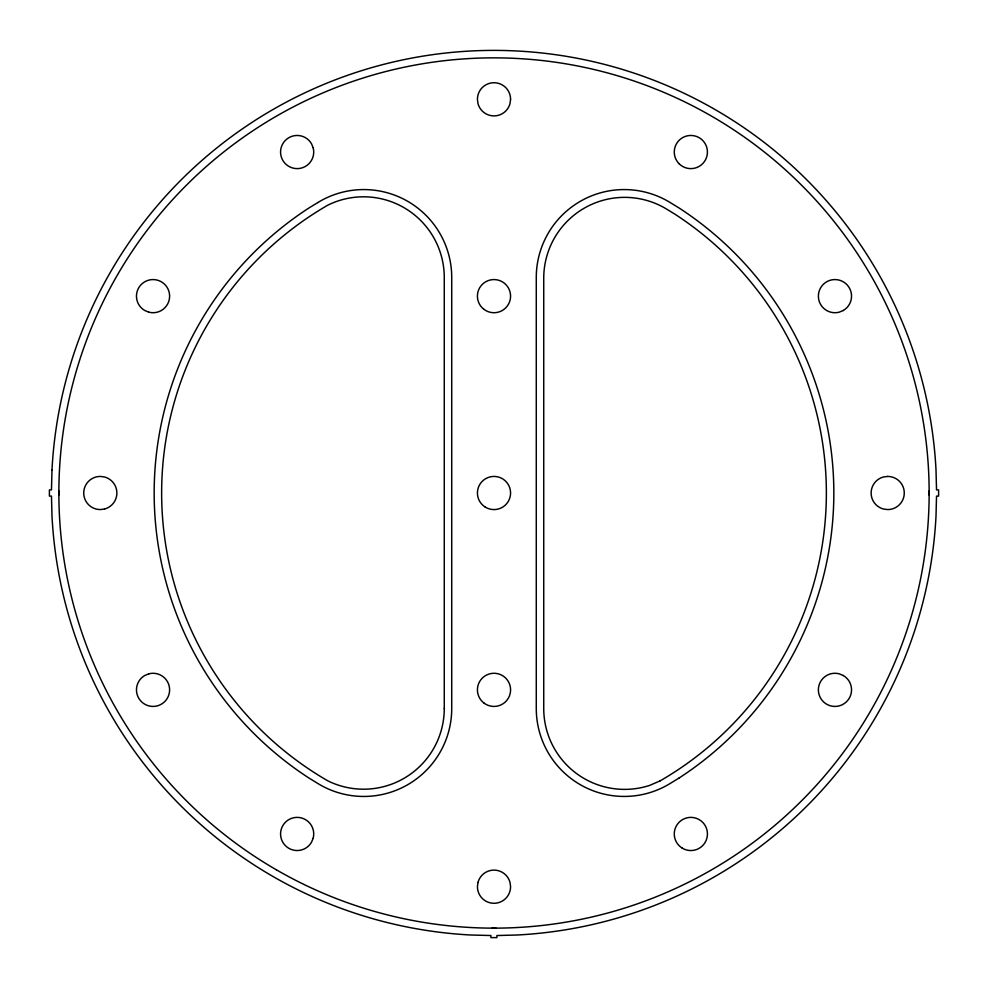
<?xml version="1.0" encoding="UTF-8"?>
<svg xmlns="http://www.w3.org/2000/svg" width="988" height="988" viewBox="0 0 988 988"><rect width="100%" height="100%" fill="white"/><g stroke="black" fill="none" stroke-linecap="round" stroke-linejoin="round"><path stroke-width="1.48" d="M491.925 928.164L496.075 928.164M929.152 490.925L929.152 495.074M58.848 490.925L58.848 495.074M51.994 469.843L51.475 489.9L49.4 489.9L49.4 496.112L51.475 496.112L51.994 516.168A442.612 442.612 0 0 0 470.831 935.006L490.888 935.525L490.888 937.612L496.902 937.612L496.902 935.537L517.169 935.006A442.612 442.612 0 0 0 936.007 516.168L936.525 496.112L938.6 496.112L938.6 489.9L936.525 489.9L936.007 469.843A442.612 442.612 0 0 0 494 50.388A442.612 442.612 0 0 0 51.994 469.843M510.574 99.294L510.018 103.592A16.574 16.574 0 0 1 477.982 103.592L477.426 99.294A16.574 16.574 0 0 1 494 82.72A16.574 16.574 0 0 1 510.574 99.294M477.982 882.42L477.426 886.705A16.574 16.574 0 0 0 494 903.291A16.574 16.574 0 0 0 510.574 886.705L510.018 882.42A16.574 16.574 0 0 0 477.982 882.42M313.159 838.256L311.504 842.245A16.574 16.574 0 0 1 283.568 843.468A16.574 16.574 0 0 1 294.263 817.632A16.574 16.574 0 0 1 313.159 838.256M317.852 202.528L308.911 207.999A339.835 339.835 0 0 0 308.911 778.013L316.493 782.657A87.944 87.944 0 0 0 451.726 708.507L451.726 277.505A87.932 87.932 0 0 0 317.852 202.528M679.089 778.013L670.148 783.484A87.932 87.932 0 0 1 536.274 708.507L536.274 277.505A87.932 87.932 0 0 1 670.148 202.528L679.089 207.999A339.835 339.835 0 0 1 679.089 778.013M660.182 780.841L649.635 785.411A80.88 80.88 0 0 1 543.733 708.507L543.733 277.505A80.917 80.917 0 0 1 667.604 209.703L675.026 214.248A332.376 332.376 0 0 1 660.182 780.841M843.246 310.504L839.257 312.159A16.574 16.574 0 0 1 818.632 293.275A16.574 16.574 0 0 1 844.468 282.568A16.574 16.574 0 0 1 843.246 310.504M148.793 673.828L144.791 675.483A16.574 16.574 0 0 0 143.495 703.407A16.574 16.574 0 0 0 169.356 692.773A16.574 16.574 0 0 0 148.793 673.828M104.58 509.018L100.294 509.573A16.574 16.574 0 0 1 83.721 493A16.574 16.574 0 0 1 100.294 476.426L104.58 476.994A16.574 16.574 0 0 1 104.58 509.018M887.706 476.426L883.42 476.994A16.574 16.574 0 0 0 883.42 509.018L887.706 509.573A16.574 16.574 0 0 0 904.279 493A16.574 16.574 0 0 0 887.706 476.426M148.743 312.159L144.754 310.504A16.574 16.574 0 0 1 143.532 282.568A16.574 16.574 0 0 1 169.368 293.275A16.574 16.574 0 0 1 148.743 312.159M843.246 675.496L839.257 673.841A16.574 16.574 0 0 0 818.632 692.736A16.574 16.574 0 0 0 844.468 703.431A16.574 16.574 0 0 0 843.246 675.496M313.159 147.755L311.504 143.754A16.574 16.574 0 0 0 283.568 142.531A16.574 16.574 0 0 0 294.263 168.368A16.574 16.574 0 0 0 313.159 147.755M444.267 708.507L444.267 277.505A80.695 80.695 0 0 0 327.818 205.158A332.376 332.376 0 0 0 327.818 780.841A80.695 80.695 0 0 0 444.267 708.507M483.959 309.343A16.574 16.574 0 0 0 510.438 298.252A16.574 16.574 0 0 0 487.603 280.851A16.574 16.574 0 0 0 483.959 309.343M484.75 506.758A16.574 16.574 0 0 0 510.537 494.136A16.574 16.574 0 0 0 486.714 478.118A16.574 16.574 0 0 0 484.75 506.758M679.386 164.02A16.574 16.574 0 0 0 706.951 155.981A16.574 16.574 0 0 0 686.215 136.122A16.574 16.574 0 0 0 679.386 164.02M484.244 703.258A16.574 16.574 0 0 0 510.487 691.6A16.574 16.574 0 0 0 487.269 674.705A16.574 16.574 0 0 0 484.244 703.258M682.251 848.136A16.574 16.574 0 0 0 707.433 834.329A16.574 16.574 0 0 0 682.881 819.423A16.574 16.574 0 0 0 682.251 848.136M276.43 869.848A435.152 435.152 0 0 0 929.152 493A435.152 435.152 0 0 0 276.43 116.152A435.152 435.152 0 0 0 276.43 869.848"/></g></svg>
